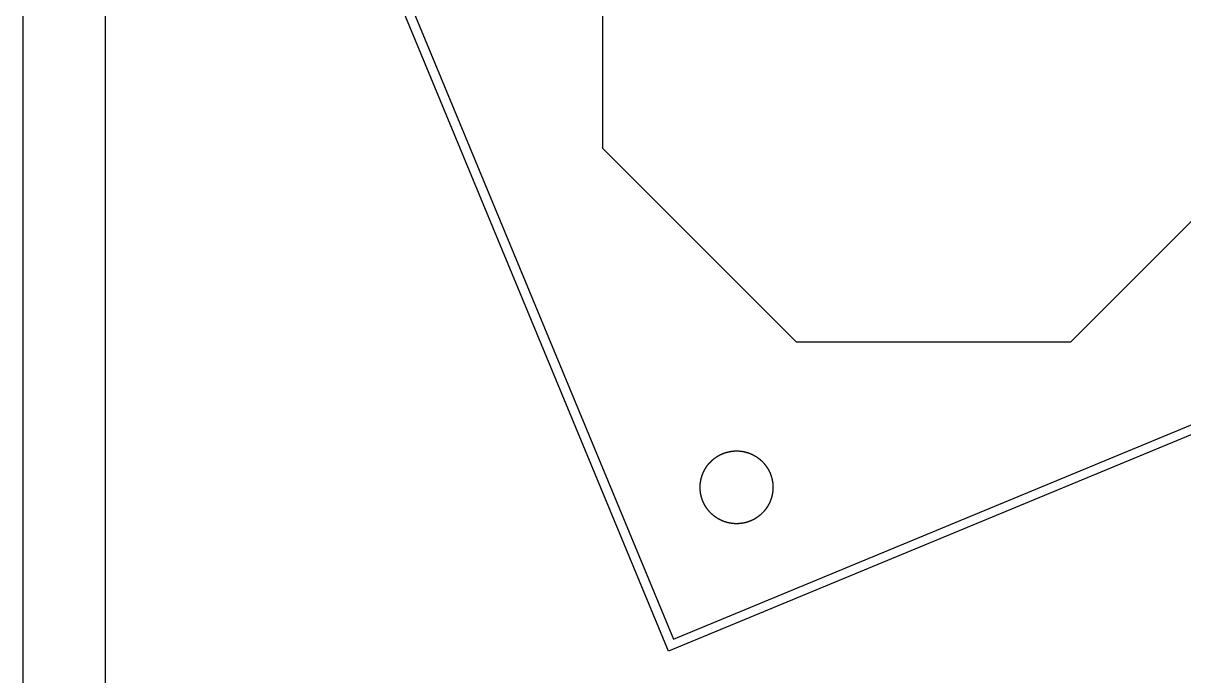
# Model space of a CAD drawing. Extents: x -13500 to 13500, y -13500 to 13500.
# Drawn here: x -13500 to -7126, y -7169 to -3585 of the extents above; entities that cross this region are included whole.
import ezdxf

# ---------------------------------------------------------------- set-up
doc = ezdxf.new("R2010")
doc.units = 13
doc.header["$MEASUREMENT"] = 0
doc.layers.add('L0D0', color=1, linetype='Continuous')

msp = doc.modelspace()

# ---------------------------------------------------------------- linework, layer by layer
at = {"layer": 'L0D0'}
for points in [[(-13500, -13500), (-13500, -13050), (-13050, -13050), (13050, -13050), (13050, 13050), (-13050, 13050), (-13050, -13050), (-13500, -13050), (-13500, 13500), (13500, 13500), (13500, -13500)], [(-9954.968, -7034.036), (-12013.04, -2065.412), (-7680.969, -271.009), (-7661.835, -317.203), (-11947.712, -2092.471), (-9927.909, -6968.708), (-5642.031, -5193.439), (-5622.897, -5239.633)], [(-9581.764, -6333.814), (-9583.046, -6333.812), (-9584.328, -6333.801), (-9585.61, -6333.783), (-9586.892, -6333.756), (-9588.174, -6333.721), (-9589.456, -6333.678), (-9590.737, -6333.627), (-9592.018, -6333.567), (-9593.298, -6333.499), (-9594.578, -6333.423), (-9595.858, -6333.339), (-9597.137, -6333.247), (-9598.415, -6333.146), (-9599.693, -6333.037), (-9600.97, -6332.92), (-9602.246, -6332.795), (-9603.521, -6332.662), (-9604.796, -6332.52), (-9606.069, -6332.371), (-9607.342, -6332.213), (-9608.613, -6332.047), (-9609.884, -6331.872), (-9611.153, -6331.69), (-9612.421, -6331.5), (-9613.688, -6331.301), (-9614.953, -6331.095), (-9616.217, -6330.88), (-9617.48, -6330.657), (-9618.741, -6330.426), (-9620.001, -6330.187), (-9621.259, -6329.94), (-9622.516, -6329.684), (-9623.771, -6329.421), (-9625.024, -6329.15), (-9626.276, -6328.871), (-9627.525, -6328.583), (-9628.773, -6328.288), (-9630.019, -6327.985), (-9631.263, -6327.673), (-9632.505, -6327.354), (-9633.745, -6327.027), (-9634.982, -6326.692), (-9636.218, -6326.348), (-9637.451, -6325.997), (-9638.682, -6325.638), (-9639.911, -6325.272), (-9641.137, -6324.897), (-9642.361, -6324.514), (-9643.583, -6324.124), (-9644.802, -6323.726), (-9646.018, -6323.32), (-9647.232, -6322.906), (-9648.443, -6322.484), (-9649.651, -6322.055), (-9650.856, -6321.618), (-9652.059, -6321.173), (-9653.259, -6320.721), (-9654.456, -6320.261), (-9655.649, -6319.793), (-9656.84, -6319.317), (-9658.028, -6318.834), (-9659.213, -6318.344), (-9660.394, -6317.845), (-9661.573, -6317.339), (-9662.748, -6316.826), (-9663.919, -6316.305), (-9665.088, -6315.777), (-9666.253, -6315.241), (-9667.414, -6314.697), (-9668.572, -6314.147), (-9669.726, -6313.588), (-9670.877, -6313.023), (-9672.024, -6312.45), (-9673.168, -6311.869), (-9674.308, -6311.282), (-9675.443, -6310.687), (-9676.576, -6310.085), (-9677.704, -6309.475), (-9678.828, -6308.859), (-9679.948, -6308.235), (-9681.065, -6307.604), (-9682.177, -6306.966), (-9683.285, -6306.32), (-9684.389, -6305.668), (-9685.488, -6305.008), (-9686.584, -6304.342), (-9687.675, -6303.668), (-9688.762, -6302.988), (-9689.844, -6302.301), (-9690.922, -6301.606), (-9691.996, -6300.905), (-9693.065, -6300.197), (-9694.129, -6299.482), (-9695.189, -6298.76), (-9696.244, -6298.032), (-9697.295, -6297.296), (-9698.341, -6296.554), (-9699.382, -6295.806), (-9700.418, -6295.05), (-9701.449, -6294.288), (-9702.476, -6293.52), (-9703.497, -6292.744), (-9704.514, -6291.963), (-9705.525, -6291.175), (-9706.531, -6290.38), (-9707.533, -6289.579), (-9708.529, -6288.771), (-9709.52, -6287.957), (-9710.505, -6287.137), (-9711.486, -6286.311), (-9712.461, -6285.478), (-9713.43, -6284.639), (-9714.395, -6283.794), (-9715.354, -6282.942), (-9716.307, -6282.085), (-9717.255, -6281.221), (-9718.197, -6280.352), (-9719.134, -6279.476), (-9720.065, -6278.594), (-9720.99, -6277.707), (-9721.91, -6276.813), (-9722.824, -6275.914), (-9723.732, -6275.008), (-9724.634, -6274.097), (-9725.531, -6273.181), (-9726.421, -6272.258), (-9727.306, -6271.33), (-9728.185, -6270.396), (-9729.057, -6269.456), (-9729.924, -6268.511), (-9730.785, -6267.561), (-9731.639, -6266.604), (-9732.487, -6265.643), (-9733.329, -6264.676), (-9734.165, -6263.704), (-9734.995, -6262.726), (-9735.818, -6261.743), (-9736.635, -6260.755), (-9737.446, -6259.761), (-9738.25, -6258.762), (-9739.048, -6257.759), (-9739.84, -6256.75), (-9740.625, -6255.736), (-9741.403, -6254.717), (-9742.175, -6253.693), (-9742.94, -6252.664), (-9743.699, -6251.63), (-9744.451, -6250.592), (-9745.196, -6249.548), (-9745.935, -6248.5), (-9746.667, -6247.447), (-9747.392, -6246.39), (-9748.11, -6245.327), (-9748.822, -6244.261), (-9749.527, -6243.189), (-9750.225, -6242.114), (-9750.915, -6241.033), (-9751.599, -6239.949), (-9752.276, -6238.86), (-9752.946, -6237.766), (-9753.609, -6236.669), (-9754.265, -6235.567), (-9754.914, -6234.461), (-9755.556, -6233.351), (-9756.19, -6232.237), (-9756.818, -6231.118), (-9757.438, -6229.996), (-9758.051, -6228.87), (-9758.657, -6227.74), (-9759.256, -6226.606), (-9759.847, -6225.468), (-9760.431, -6224.326), (-9761.007, -6223.181), (-9761.577, -6222.032), (-9762.139, -6220.879), (-9762.693, -6219.723), (-9763.24, -6218.563), (-9763.78, -6217.4), (-9764.312, -6216.234), (-9764.837, -6215.064), (-9765.354, -6213.89), (-9765.864, -6212.714), (-9766.366, -6211.534), (-9766.86, -6210.351), (-9767.347, -6209.164), (-9767.826, -6207.975), (-9768.298, -6206.783), (-9768.762, -6205.587), (-9769.218, -6204.389), (-9769.667, -6203.188), (-9770.108, -6201.984), (-9770.541, -6200.777), (-9770.967, -6199.567), (-9771.384, -6198.355), (-9771.794, -6197.14), (-9772.196, -6195.922), (-9772.59, -6194.702), (-9772.977, -6193.479), (-9773.356, -6192.254), (-9773.726, -6191.027), (-9774.089, -6189.797), (-9774.444, -6188.565), (-9774.791, -6187.33), (-9775.13, -6186.094), (-9775.462, -6184.855), (-9775.785, -6183.614), (-9776.1, -6182.371), (-9776.408, -6181.126), (-9776.707, -6179.879), (-9776.998, -6178.631), (-9777.282, -6177.38), (-9777.557, -6176.128), (-9777.824, -6174.874), (-9778.083, -6173.618), (-9778.334, -6172.36), (-9778.578, -6171.101), (-9778.813, -6169.841), (-9779.04, -6168.579), (-9779.258, -6167.315), (-9779.469, -6166.05), (-9779.672, -6164.784), (-9779.866, -6163.517), (-9780.053, -6162.248), (-9780.231, -6160.978), (-9780.401, -6159.707), (-9780.563, -6158.435), (-9780.717, -6157.162), (-9780.862, -6155.888), (-9781, -6154.613), (-9781.129, -6153.338), (-9781.25, -6152.061), (-9781.363, -6150.784), (-9781.468, -6149.506), (-9781.564, -6148.227), (-9781.652, -6146.948), (-9781.733, -6145.668), (-9781.804, -6144.388), (-9781.868, -6143.107), (-9781.924, -6141.826), (-9781.971, -6140.545), (-9782.01, -6139.263), (-9782.041, -6137.981), (-9782.063, -6136.699), (-9782.078, -6135.417), (-9782.084, -6134.135), (-9782.082, -6132.852), (-9782.072, -6131.57), (-9782.053, -6130.288), (-9782.026, -6129.006), (-9781.991, -6127.724), (-9781.948, -6126.442), (-9781.897, -6125.161), (-9781.837, -6123.88), (-9781.77, -6122.6), (-9781.694, -6121.32), (-9781.609, -6120.04), (-9781.517, -6118.761), (-9781.416, -6117.483), (-9781.308, -6116.205), (-9781.191, -6114.928), (-9781.065, -6113.652), (-9780.932, -6112.377), (-9780.79, -6111.103), (-9780.641, -6109.829), (-9780.483, -6108.556), (-9780.317, -6107.285), (-9780.143, -6106.015), (-9779.96, -6104.745), (-9779.77, -6103.477), (-9779.571, -6102.21), (-9779.365, -6100.945), (-9779.15, -6099.681), (-9778.927, -6098.418), (-9778.696, -6097.157), (-9778.457, -6095.897), (-9778.21, -6094.639), (-9777.955, -6093.382), (-9777.691, -6092.127), (-9777.42, -6090.874), (-9777.141, -6089.622), (-9776.854, -6088.373), (-9776.558, -6087.125), (-9776.255, -6085.879), (-9775.944, -6084.635), (-9775.624, -6083.393), (-9775.297, -6082.153), (-9774.962, -6080.916), (-9774.619, -6079.68), (-9774.268, -6078.447), (-9773.909, -6077.216), (-9773.542, -6075.987), (-9773.167, -6074.761), (-9772.785, -6073.537), (-9772.394, -6072.315), (-9771.996, -6071.097), (-9771.59, -6069.88), (-9771.176, -6068.667), (-9770.755, -6067.456), (-9770.325, -6066.247), (-9769.888, -6065.042), (-9769.444, -6063.839), (-9768.991, -6062.639), (-9768.531, -6061.443), (-9768.063, -6060.249), (-9767.588, -6059.058), (-9767.105, -6057.87), (-9766.614, -6056.685), (-9766.116, -6055.504), (-9765.61, -6054.326), (-9765.096, -6053.15), (-9764.575, -6051.979), (-9764.047, -6050.81), (-9763.511, -6049.646), (-9762.968, -6048.484), (-9762.417, -6047.326), (-9761.859, -6046.172), (-9761.293, -6045.021), (-9760.72, -6043.874), (-9760.14, -6042.73), (-9759.552, -6041.591), (-9758.957, -6040.455), (-9758.355, -6039.323), (-9757.746, -6038.194), (-9757.129, -6037.07), (-9756.505, -6035.95), (-9755.874, -6034.834), (-9755.236, -6033.721), (-9754.591, -6032.613), (-9753.938, -6031.509), (-9753.279, -6030.41), (-9752.612, -6029.314), (-9751.939, -6028.223), (-9751.258, -6027.136), (-9750.571, -6026.054), (-9749.876, -6024.976), (-9749.175, -6023.902), (-9748.467, -6022.833), (-9747.752, -6021.769), (-9747.03, -6020.709), (-9746.302, -6019.654), (-9745.567, -6018.603), (-9744.825, -6017.557), (-9744.076, -6016.516), (-9743.32, -6015.48), (-9742.558, -6014.449), (-9741.79, -6013.422), (-9741.015, -6012.401), (-9740.233, -6011.385), (-9739.445, -6010.373), (-9738.65, -6009.367), (-9737.849, -6008.366), (-9737.042, -6007.369), (-9736.228, -6006.379), (-9735.408, -6005.393), (-9734.581, -6004.413), (-9733.748, -6003.437), (-9732.909, -6002.468), (-9732.064, -6001.503), (-9731.213, -6000.545), (-9730.355, -5999.591), (-9729.492, -5998.643), (-9728.622, -5997.701), (-9727.746, -5996.764), (-9726.865, -5995.833), (-9725.977, -5994.908), (-9725.083, -5993.988), (-9724.184, -5993.074), (-9723.279, -5992.166), (-9722.368, -5991.264), (-9721.451, -5990.367), (-9720.528, -5989.477), (-9719.6, -5988.592), (-9718.666, -5987.713), (-9717.727, -5986.841), (-9716.782, -5985.974), (-9715.831, -5985.113), (-9714.875, -5984.259), (-9713.913, -5983.411), (-9712.946, -5982.569), (-9711.974, -5981.733), (-9710.996, -5980.903), (-9710.013, -5980.08), (-9709.025, -5979.263), (-9708.031, -5978.452), (-9707.033, -5977.648), (-9706.029, -5976.85), (-9705.02, -5976.058), (-9704.006, -5975.273), (-9702.987, -5974.495), (-9701.963, -5973.723), (-9700.934, -5972.958), (-9699.9, -5972.199), (-9698.862, -5971.447), (-9697.818, -5970.702), (-9696.77, -5969.963), (-9695.717, -5969.231), (-9694.66, -5968.506), (-9693.598, -5967.788), (-9692.531, -5967.076), (-9691.46, -5966.371), (-9690.384, -5965.674), (-9689.304, -5964.983), (-9688.219, -5964.299), (-9687.13, -5963.622), (-9686.037, -5962.952), (-9684.939, -5962.289), (-9683.837, -5961.633), (-9682.731, -5960.984), (-9681.621, -5960.342), (-9680.507, -5959.708), (-9679.389, -5959.08), (-9678.266, -5958.46), (-9677.14, -5957.847), (-9676.01, -5957.241), (-9674.876, -5956.643), (-9673.738, -5956.051), (-9672.597, -5955.467), (-9671.451, -5954.891), (-9670.302, -5954.321), (-9669.15, -5953.759), (-9667.993, -5953.205), (-9666.834, -5952.658), (-9665.671, -5952.118), (-9664.504, -5951.586), (-9663.334, -5951.061), (-9662.161, -5950.544), (-9660.984, -5950.035), (-9659.804, -5949.533), (-9658.621, -5949.038), (-9657.435, -5948.551), (-9656.245, -5948.072), (-9655.053, -5947.6), (-9653.858, -5947.136), (-9652.659, -5946.68), (-9651.458, -5946.231), (-9650.254, -5945.79), (-9649.047, -5945.357), (-9647.837, -5944.932), (-9646.625, -5944.514), (-9645.41, -5944.104), (-9644.192, -5943.702), (-9642.972, -5943.308), (-9641.75, -5942.921), (-9640.524, -5942.543), (-9639.297, -5942.172), (-9638.067, -5941.809), (-9636.835, -5941.454), (-9635.601, -5941.107), (-9634.364, -5940.768), (-9633.125, -5940.437), (-9631.884, -5940.113), (-9630.641, -5939.798), (-9629.396, -5939.491), (-9628.15, -5939.191), (-9626.901, -5938.9), (-9625.65, -5938.617), (-9624.398, -5938.341), (-9623.144, -5938.074), (-9621.888, -5937.815), (-9620.631, -5937.564), (-9619.372, -5937.321), (-9618.111, -5937.086), (-9616.849, -5936.859), (-9615.585, -5936.64), (-9614.321, -5936.429), (-9613.054, -5936.226), (-9611.787, -5936.032), (-9610.518, -5935.845), (-9609.248, -5935.667), (-9607.978, -5935.497), (-9606.706, -5935.335), (-9605.432, -5935.181), (-9604.159, -5935.036), (-9602.884, -5934.898), (-9601.608, -5934.769), (-9600.331, -5934.648), (-9599.054, -5934.535), (-9597.776, -5934.43), (-9596.497, -5934.334), (-9595.218, -5934.246), (-9593.938, -5934.166), (-9592.658, -5934.094), (-9591.377, -5934.03), (-9590.096, -5933.974), (-9588.815, -5933.927), (-9587.533, -5933.888), (-9586.251, -5933.857), (-9584.969, -5933.835), (-9583.687, -5933.82), (-9582.405, -5933.814), (-9581.122, -5933.816), (-9579.84, -5933.827), (-9578.558, -5933.845), (-9577.276, -5933.872), (-9575.994, -5933.907), (-9574.713, -5933.95), (-9573.431, -5934.001), (-9572.151, -5934.061), (-9570.87, -5934.129), (-9569.59, -5934.205), (-9568.311, -5934.289), (-9567.032, -5934.381), (-9565.753, -5934.482), (-9564.476, -5934.591), (-9563.199, -5934.708), (-9561.923, -5934.833), (-9560.647, -5934.966), (-9559.373, -5935.108), (-9558.099, -5935.257), (-9556.827, -5935.415), (-9555.555, -5935.581), (-9554.285, -5935.755), (-9553.016, -5935.938), (-9551.748, -5936.128), (-9550.481, -5936.327), (-9549.215, -5936.533), (-9547.951, -5936.748), (-9546.688, -5936.971), (-9545.427, -5937.202), (-9544.167, -5937.441), (-9542.909, -5937.688), (-9541.652, -5937.943), (-9540.397, -5938.207), (-9539.144, -5938.478), (-9537.893, -5938.757), (-9536.643, -5939.045), (-9535.395, -5939.34), (-9534.149, -5939.643), (-9532.905, -5939.955), (-9531.663, -5940.274), (-9530.424, -5940.601), (-9529.186, -5940.936), (-9527.95, -5941.279), (-9526.717, -5941.63), (-9525.486, -5941.989), (-9524.257, -5942.356), (-9523.031, -5942.731), (-9521.807, -5943.113), (-9520.586, -5943.504), (-9519.367, -5943.902), (-9518.151, -5944.308), (-9516.937, -5944.722), (-9515.726, -5945.143), (-9514.518, -5945.573), (-9513.312, -5946.01), (-9512.109, -5946.455), (-9510.91, -5946.907), (-9509.713, -5947.367), (-9508.519, -5947.835), (-9507.328, -5948.311), (-9506.14, -5948.794), (-9504.956, -5949.284), (-9503.774, -5949.783), (-9502.596, -5950.288), (-9501.421, -5950.802), (-9500.249, -5951.323), (-9499.081, -5951.851), (-9497.916, -5952.387), (-9496.754, -5952.93), (-9495.596, -5953.481), (-9494.442, -5954.04), (-9493.291, -5954.605), (-9492.144, -5955.178), (-9491.001, -5955.758), (-9489.861, -5956.346), (-9488.725, -5956.941), (-9487.593, -5957.543), (-9486.465, -5958.153), (-9485.34, -5958.769), (-9484.22, -5959.393), (-9483.104, -5960.024), (-9481.992, -5960.662), (-9480.884, -5961.308), (-9479.78, -5961.96), (-9478.68, -5962.619), (-9477.584, -5963.286), (-9476.493, -5963.959), (-9475.406, -5964.64), (-9474.324, -5965.327), (-9473.246, -5966.022), (-9472.172, -5966.723), (-9471.103, -5967.431), (-9470.039, -5968.146), (-9468.979, -5968.868), (-9467.924, -5969.596), (-9466.873, -5970.332), (-9465.828, -5971.074), (-9464.787, -5971.822), (-9463.75, -5972.578), (-9462.719, -5973.34), (-9461.693, -5974.108), (-9460.671, -5974.883), (-9459.655, -5975.665), (-9458.643, -5976.453), (-9457.637, -5977.248), (-9456.636, -5978.049), (-9455.64, -5978.857), (-9454.649, -5979.67), (-9453.663, -5980.491), (-9452.683, -5981.317), (-9451.708, -5982.15), (-9450.738, -5982.989), (-9449.774, -5983.834), (-9448.815, -5984.685), (-9447.862, -5985.543), (-9446.914, -5986.407), (-9445.971, -5987.276), (-9445.035, -5988.152), (-9444.104, -5989.034), (-9443.178, -5989.921), (-9442.258, -5990.815), (-9441.345, -5991.714), (-9440.436, -5992.619), (-9439.534, -5993.53), (-9438.638, -5994.447), (-9437.747, -5995.37), (-9436.862, -5996.298), (-9435.984, -5997.232), (-9435.111, -5998.172), (-9434.244, -5999.117), (-9433.384, -6000.067), (-9432.529, -6001.023), (-9431.681, -6001.985), (-9430.839, -6002.952), (-9430.003, -6003.924), (-9429.173, -6004.902), (-9428.35, -6005.885), (-9427.533, -6006.873), (-9426.722, -6007.867), (-9425.918, -6008.865), (-9425.12, -6009.869), (-9424.329, -6010.878), (-9423.544, -6011.892), (-9422.765, -6012.911), (-9421.993, -6013.935), (-9421.228, -6014.964), (-9420.469, -6015.998), (-9419.717, -6017.036), (-9418.972, -6018.08), (-9418.233, -6019.128), (-9417.501, -6020.181), (-9416.776, -6021.238), (-9416.058, -6022.3), (-9415.346, -6023.367), (-9414.642, -6024.438), (-9413.944, -6025.514), (-9413.253, -6026.594), (-9412.569, -6027.679), (-9411.892, -6028.768), (-9411.222, -6029.861), (-9410.559, -6030.959), (-9409.903, -6032.061), (-9409.254, -6033.167), (-9408.613, -6034.277), (-9407.978, -6035.391), (-9407.351, -6036.51), (-9406.73, -6037.632), (-9406.117, -6038.758), (-9405.511, -6039.888), (-9404.913, -6041.022), (-9404.322, -6042.16), (-9403.738, -6043.302), (-9403.161, -6044.447), (-9402.592, -6045.596), (-9402.03, -6046.748), (-9401.475, -6047.905), (-9400.928, -6049.064), (-9400.389, -6050.228), (-9399.856, -6051.394), (-9399.332, -6052.564), (-9398.815, -6053.738), (-9398.305, -6054.914), (-9397.803, -6056.094), (-9397.308, -6057.277), (-9396.821, -6058.463), (-9396.342, -6059.653), (-9395.87, -6060.845), (-9395.406, -6062.041), (-9394.95, -6063.239), (-9394.501, -6064.44), (-9394.061, -6065.644), (-9393.627, -6066.851), (-9393.202, -6068.061), (-9392.784, -6069.273), (-9392.374, -6070.488), (-9391.972, -6071.706), (-9391.578, -6072.926), (-9391.191, -6074.149), (-9390.813, -6075.374), (-9390.442, -6076.601), (-9390.079, -6077.831), (-9389.724, -6079.063), (-9389.377, -6080.298), (-9389.038, -6081.534), (-9388.707, -6082.773), (-9388.384, -6084.014), (-9388.068, -6085.257), (-9387.761, -6086.502), (-9387.462, -6087.749), (-9387.17, -6088.997), (-9386.887, -6090.248), (-9386.612, -6091.5), (-9386.344, -6092.754), (-9386.085, -6094.01), (-9385.834, -6095.268), (-9385.591, -6096.527), (-9385.356, -6097.787), (-9385.129, -6099.049), (-9384.91, -6100.313), (-9384.699, -6101.578), (-9384.497, -6102.844), (-9384.302, -6104.111), (-9384.116, -6105.38), (-9383.938, -6106.65), (-9383.767, -6107.921), (-9383.606, -6109.193), (-9383.452, -6110.466), (-9383.306, -6111.74), (-9383.169, -6113.015), (-9383.039, -6114.29), (-9382.918, -6115.567), (-9382.805, -6116.844), (-9382.701, -6118.122), (-9382.604, -6119.401), (-9382.516, -6120.68), (-9382.436, -6121.96), (-9382.364, -6123.24), (-9382.3, -6124.521), (-9382.245, -6125.802), (-9382.197, -6127.083), (-9382.158, -6128.365), (-9382.128, -6129.647), (-9382.105, -6130.929), (-9382.091, -6132.211), (-9382.084, -6133.493), (-9382.087, -6134.776), (-9382.097, -6136.058), (-9382.115, -6137.34), (-9382.142, -6138.622), (-9382.177, -6139.904), (-9382.22, -6141.185), (-9382.271, -6142.467), (-9382.331, -6143.748), (-9382.399, -6145.028), (-9382.475, -6146.308), (-9382.559, -6147.588), (-9382.651, -6148.867), (-9382.752, -6150.145), (-9382.861, -6151.422), (-9382.978, -6152.699), (-9383.103, -6153.976), (-9383.236, -6155.251), (-9383.378, -6156.525), (-9383.528, -6157.799), (-9383.685, -6159.071), (-9383.851, -6160.343), (-9384.026, -6161.613), (-9384.208, -6162.883), (-9384.398, -6164.151), (-9384.597, -6165.417), (-9384.804, -6166.683), (-9385.018, -6167.947), (-9385.241, -6169.21), (-9385.472, -6170.471), (-9385.711, -6171.731), (-9385.958, -6172.989), (-9386.214, -6174.246), (-9386.477, -6175.501), (-9386.748, -6176.754), (-9387.028, -6178.006), (-9387.315, -6179.255), (-9387.61, -6180.503), (-9387.914, -6181.749), (-9388.225, -6182.993), (-9388.544, -6184.235), (-9388.871, -6185.475), (-9389.207, -6186.712), (-9389.55, -6187.948), (-9389.901, -6189.181), (-9390.26, -6190.412), (-9390.626, -6191.641), (-9391.001, -6192.867), (-9391.384, -6194.091), (-9391.774, -6195.312), (-9392.172, -6196.531), (-9392.578, -6197.748), (-9392.992, -6198.961), (-9393.414, -6200.172), (-9393.843, -6201.381), (-9394.28, -6202.586), (-9394.725, -6203.789), (-9395.177, -6204.988), (-9395.637, -6206.185), (-9396.105, -6207.379), (-9396.581, -6208.57), (-9397.064, -6209.758), (-9397.555, -6210.943), (-9398.053, -6212.124), (-9398.559, -6213.302), (-9399.072, -6214.477), (-9399.593, -6215.649), (-9400.121, -6216.817), (-9400.657, -6217.982), (-9401.201, -6219.144), (-9401.752, -6220.302), (-9402.31, -6221.456), (-9402.875, -6222.607), (-9403.448, -6223.754), (-9404.029, -6224.898), (-9404.616, -6226.037), (-9405.211, -6227.173), (-9405.813, -6228.305), (-9406.423, -6229.433), (-9407.04, -6230.558), (-9407.663, -6231.678), (-9408.294, -6232.794), (-9408.933, -6233.906), (-9409.578, -6235.015), (-9410.23, -6236.118), (-9410.89, -6237.218), (-9411.556, -6238.314), (-9412.23, -6239.405), (-9412.91, -6240.492), (-9413.598, -6241.574), (-9414.292, -6242.652), (-9414.993, -6243.726), (-9415.701, -6244.795), (-9416.416, -6245.859), (-9417.138, -6246.919), (-9417.867, -6247.974), (-9418.602, -6249.025), (-9419.344, -6250.07), (-9420.093, -6251.111), (-9420.848, -6252.148), (-9421.61, -6253.179), (-9422.379, -6254.205), (-9423.154, -6255.227), (-9423.935, -6256.243), (-9424.724, -6257.255), (-9425.518, -6258.261), (-9426.319, -6259.262), (-9427.127, -6260.258), (-9427.941, -6261.249), (-9428.761, -6262.235), (-9429.587, -6263.215), (-9430.42, -6264.19), (-9431.259, -6265.16), (-9432.104, -6266.124), (-9432.956, -6267.083), (-9433.813, -6268.037), (-9434.677, -6268.984), (-9435.547, -6269.927), (-9436.422, -6270.863), (-9437.304, -6271.795), (-9438.191, -6272.72), (-9439.085, -6273.64), (-9439.984, -6274.554), (-9440.89, -6275.462), (-9441.801, -6276.364), (-9442.718, -6277.261), (-9443.64, -6278.151), (-9444.568, -6279.036), (-9445.502, -6279.915), (-9446.442, -6280.787), (-9447.387, -6281.654), (-9448.338, -6282.514), (-9449.294, -6283.369), (-9450.255, -6284.217), (-9451.222, -6285.059), (-9452.195, -6285.895), (-9453.172, -6286.725), (-9454.155, -6287.548), (-9455.144, -6288.365), (-9456.137, -6289.176), (-9457.136, -6289.98), (-9458.14, -6290.778), (-9459.148, -6291.569), (-9460.162, -6292.354), (-9461.181, -6293.133), (-9462.205, -6293.905), (-9463.234, -6294.67), (-9464.268, -6295.429), (-9465.307, -6296.181), (-9466.35, -6296.926), (-9467.398, -6297.665), (-9468.451, -6298.397), (-9469.508, -6299.122), (-9470.571, -6299.84), (-9471.637, -6300.552), (-9472.709, -6301.256), (-9473.784, -6301.954), (-9474.865, -6302.645), (-9475.949, -6303.329), (-9477.038, -6304.006), (-9478.132, -6304.676), (-9479.229, -6305.339), (-9480.331, -6305.995), (-9481.437, -6306.644), (-9482.547, -6307.286), (-9483.661, -6307.92), (-9484.78, -6308.548), (-9485.902, -6309.168), (-9487.028, -6309.781), (-9488.158, -6310.387), (-9489.292, -6310.985), (-9490.43, -6311.577), (-9491.572, -6312.161), (-9492.717, -6312.737), (-9493.866, -6313.306), (-9495.019, -6313.868), (-9496.175, -6314.423), (-9497.335, -6314.97), (-9498.498, -6315.51), (-9499.664, -6316.042), (-9500.835, -6316.566), (-9502.008, -6317.084), (-9503.185, -6317.593), (-9504.364, -6318.095), (-9505.548, -6318.59), (-9506.734, -6319.077), (-9507.923, -6319.556), (-9509.115, -6320.028), (-9510.311, -6320.492), (-9511.509, -6320.948), (-9512.71, -6321.397), (-9513.915, -6321.838), (-9515.121, -6322.271), (-9516.331, -6322.696), (-9517.543, -6323.114), (-9518.758, -6323.524), (-9519.976, -6323.926), (-9521.196, -6324.32), (-9522.419, -6324.707), (-9523.644, -6325.085), (-9524.871, -6325.456), (-9526.101, -6325.819), (-9527.333, -6326.174), (-9528.568, -6326.521), (-9529.804, -6326.86), (-9531.043, -6327.191), (-9532.284, -6327.515), (-9533.527, -6327.83), (-9534.772, -6328.137), (-9536.019, -6328.437), (-9537.268, -6328.728), (-9538.518, -6329.011), (-9539.771, -6329.287), (-9541.025, -6329.554), (-9542.28, -6329.813), (-9543.538, -6330.064), (-9544.797, -6330.307), (-9546.057, -6330.542), (-9547.319, -6330.769), (-9548.583, -6330.988), (-9549.848, -6331.199), (-9551.114, -6331.401), (-9552.381, -6331.596), (-9553.65, -6331.782), (-9554.92, -6331.961), (-9556.191, -6332.131), (-9557.463, -6332.293), (-9558.736, -6332.446), (-9560.01, -6332.592), (-9561.285, -6332.729), (-9562.561, -6332.859), (-9563.837, -6332.98), (-9565.114, -6333.093), (-9566.392, -6333.197), (-9567.671, -6333.294), (-9568.95, -6333.382), (-9570.23, -6333.462), (-9571.51, -6333.534), (-9572.791, -6333.598), (-9574.072, -6333.653), (-9575.353, -6333.701), (-9576.635, -6333.74), (-9577.917, -6333.771), (-9579.199, -6333.793), (-9580.481, -6333.808)]]:
    msp.add_lwpolyline(points, close=True, dxfattribs=at)
msp.add_lwpolyline([(-6683.345, -4273.044), (-7747.336, -5337.035), (-9252.048, -5337.035), (-10316.039, -4273.044), (-10316.039, -2768.332), (-9252.048, -1704.341), (-7747.336, -1704.341), (-7085.162, -2366.515)], dxfattribs=at)

doc.saveas('drawing.dxf')
